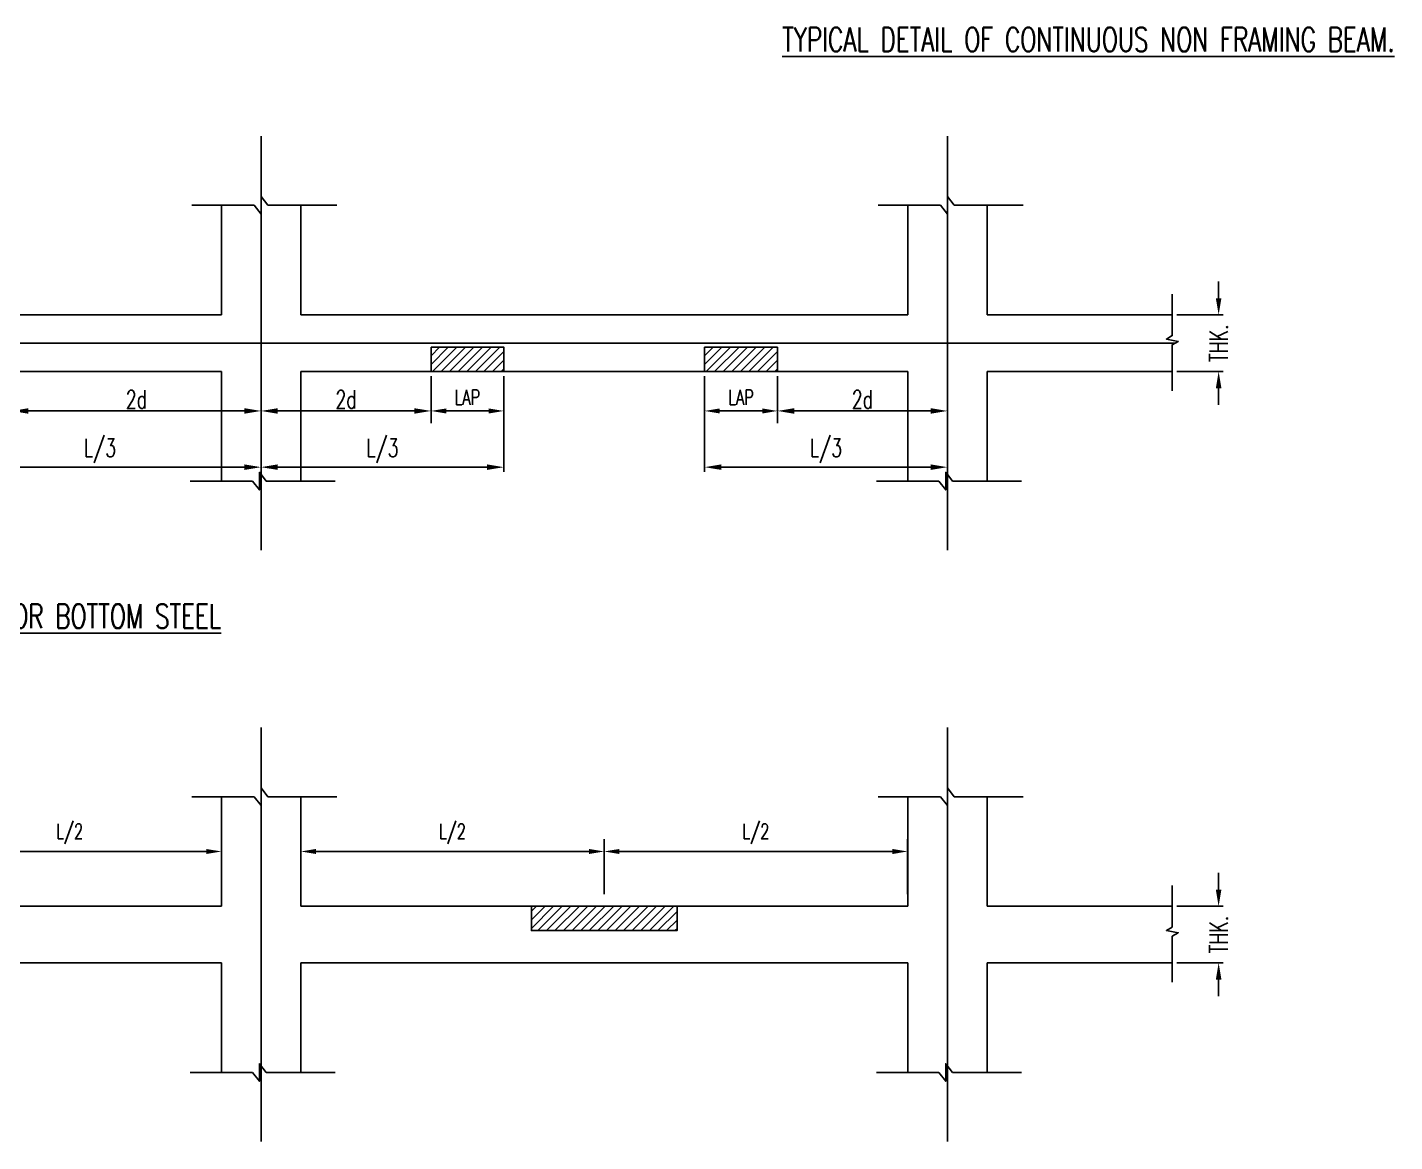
# Model space of a CAD drawing. Extents: x 520771 to 639546, y -254136 to -170582.
# Drawn here: x 545693 to 568222, y -211862 to -193495 of the extents above; entities that cross this region are included whole.
import ezdxf
from ezdxf.enums import TextEntityAlignment as Align

# ---------------------------------------------------------------- set-up
doc = ezdxf.new("R2010")
doc.units = 0
doc.header["$LTSCALE"] = 500
doc.header["$MEASUREMENT"] = 0
doc.linetypes.add('CENTER2', pattern=[1.125, 0.75, -0.125, 0.125, -0.125])
doc.layers.get('DEFPOINTS').update_dxf_attribs({"color": 4})
for name, color, linetype in [('BEAM', 4, 'Continuous'), ('col & circal', 8, 'CENTER2'), ('CUTOUT2', 9, 'Continuous'), ('DIM', 5, 'Continuous'), ('S-DIM-1', 5, 'Continuous')]:
    doc.layers.add(name, color=color, linetype=linetype)
doc.layers.add('HEADING-TXT', color=1, linetype='Continuous', lineweight=25)
doc.styles.add('ROMANS', font='r.shx', dxfattribs={"width": 0.7, "bigfont": 'bigfont.shx'})
doc.dimstyles.new('Copy of INT2TIMES', dxfattribs={"dimtxt": 300, "dimasz": 275, "dimexe": 75, "dimexo": 75, "dimgap": 40, "dimtad": 1, "dimdec": 0, "dimlfac": 0.5, "dimrnd": 5, "dimzin": 0, "dimdsep": 46, "dimtxsty": 'ROMANS', "dimcen": -1, "dimclrd": 5, "dimclre": 5, "dimclrt": 4, "dimadec": 0, "dimazin": 0, "dimtfac": 1, "dimtdec": 0, "dimtix": 1, "dimtofl": 0, "dimtmove": 2, "dimatfit": 3, "dimfxl": 1, "dimtolj": 1, "dimtzin": 0, "dimarcsym": 0})
doc.dimstyles.new('dim100', dxfattribs={"dimtxt": 250, "dimasz": 250, "dimexe": 200, "dimexo": 200, "dimgap": 100, "dimtad": 1, "dimdec": 0, "dimzin": 0, "dimdsep": 46, "dimtxsty": 'ROMANS', "dimcen": 0, "dimclrd": 5, "dimclre": 5, "dimclrt": 4, "dimadec": 0, "dimazin": 0, "dimtfac": 1, "dimtdec": 0, "dimtix": 1, "dimtofl": 0, "dimtmove": 2, "dimatfit": 3, "dimfxl": 1, "dimtolj": 1, "dimtzin": 0, "dimlwd": -1, "dimlwe": -1, "dimarcsym": 0})

# ---------------------------------------------------------------- blocks, each defined once
blk = doc.blocks.new('*D152')
at = {"layer": 'DEFPOINTS', "color": 0, "ltscale": 2, "transparency": 16777216}
for p in [(564558, -198235), (565322, -198235), (564558, -199168)]:
    blk.add_point(p, dxfattribs=at)
at = {"layer": 'DIM', "color": 5, "lineweight": -2, "ltscale": 2, "transparency": 16777216}
for p, q in [((565322, -197960), (565322, -197685)), ((564633, -198235), (565397, -198235)), ((564633, -199168), (565397, -199168)), ((565322, -199443), (565322, -199718))]:
    blk.add_line(p, q, dxfattribs=at)
at = {"layer": 'DIM', "color": 5, "ltscale": 2, "transparency": 16777216}
for points in [[(565276, -197960), (565368, -197960), (565322, -198235)], [(565276, -199443), (565368, -199443), (565322, -199168)]]:
    blk.add_solid(points, dxfattribs=at)
at = {"layer": 'DIM', "color": 4, "ltscale": 2, "transparency": 16777216, "insert": (565322, -198702), "char_height": 300, "attachment_point": 5, "rotation": 90, "style": 'ROMANS'}
blk.add_mtext('\\A1;THK.', dxfattribs=at)
blk = doc.blocks.new('*D153')
at = {"layer": 'DEFPOINTS', "color": 0, "ltscale": 2, "transparency": 16777216}
for p in [(558053, -199168), (560853, -199168), (558053, -199818)]:
    blk.add_point(p, dxfattribs=at)
at = {"layer": 'DIM', "color": 5, "lineweight": -2, "ltscale": 2, "transparency": 16777216}
for p, q in [((558053, -199243), (558053, -199893)), ((560853, -199243), (560853, -199893)), ((560578, -199818), (558328, -199818))]:
    blk.add_line(p, q, dxfattribs=at)
at = {"layer": 'DIM', "color": 5, "ltscale": 2, "transparency": 16777216}
for points in [[(558328, -199773), (558328, -199864), (558053, -199818)], [(560578, -199773), (560578, -199864), (560853, -199818)]]:
    blk.add_solid(points, dxfattribs=at)
at = {"layer": 'DIM', "color": 4, "ltscale": 2, "transparency": 16777216, "insert": (559453, -199628), "char_height": 300, "attachment_point": 5, "style": 'ROMANS'}
blk.add_mtext('\\A1;2d', dxfattribs=at)
blk = doc.blocks.new('*D154')
at = {"layer": 'DEFPOINTS', "color": 0, "transparency": 16777216}
for p in [(556853, -199168), (558053, -199168), (558053, -199818)]:
    blk.add_point(p, dxfattribs=at)
at = {"layer": 'S-DIM-1', "color": 5, "transparency": 16777216}
for p, q in [((556853, -199368), (556853, -200018)), ((558053, -199368), (558053, -200018)), ((557103, -199818), (557803, -199818))]:
    blk.add_line(p, q, dxfattribs=at)
for points in [[(557103, -199777), (557103, -199860), (556853, -199818)], [(557803, -199777), (557803, -199860), (558053, -199818)]]:
    blk.add_solid(points, dxfattribs=at)
at = {"layer": 'S-DIM-1', "color": 4, "transparency": 16777216, "insert": (557453, -199593), "char_height": 250, "attachment_point": 5, "style": 'ROMANS'}
blk.add_mtext('\\A1;LAP', dxfattribs=at)
blk = doc.blocks.new('*D155')
at = {"layer": 'DEFPOINTS', "color": 0, "ltscale": 2, "transparency": 16777216}
for p in [(556853, -199168), (560853, -200095), (556853, -200745)]:
    blk.add_point(p, dxfattribs=at)
at = {"layer": 'DIM', "color": 5, "lineweight": -2, "ltscale": 2, "transparency": 16777216}
for p, q in [((556853, -199243), (556853, -200820)), ((560853, -200170), (560853, -200820)), ((560578, -200745), (557128, -200745))]:
    blk.add_line(p, q, dxfattribs=at)
at = {"layer": 'DIM', "color": 5, "ltscale": 2, "transparency": 16777216}
for points in [[(557128, -200699), (557128, -200790), (556853, -200745)], [(560578, -200699), (560578, -200790), (560853, -200745)]]:
    blk.add_solid(points, dxfattribs=at)
at = {"layer": 'DIM', "color": 4, "ltscale": 2, "transparency": 16777216, "insert": (558853, -200476), "char_height": 300, "attachment_point": 5, "style": 'ROMANS'}
blk.add_mtext('\\A1;L/3', dxfattribs=at)
blk = doc.blocks.new('*D156')
at = {"layer": 'DEFPOINTS', "color": 0, "ltscale": 2, "transparency": 16777216}
for p in [(545435, -199168), (549544, -199168), (545435, -199818)]:
    blk.add_point(p, dxfattribs=at)
at = {"layer": 'DIM', "color": 5, "lineweight": -2, "ltscale": 2, "transparency": 16777216}
for p, q in [((545435, -199243), (545435, -199893)), ((549544, -199243), (549544, -199893)), ((549269, -199818), (545710, -199818))]:
    blk.add_line(p, q, dxfattribs=at)
at = {"layer": 'DIM', "color": 5, "ltscale": 2, "transparency": 16777216}
for points in [[(545710, -199773), (545710, -199864), (545435, -199818)], [(549269, -199773), (549269, -199864), (549544, -199818)]]:
    blk.add_solid(points, dxfattribs=at)
at = {"layer": 'DIM', "color": 4, "ltscale": 2, "transparency": 16777216, "insert": (547490, -199628), "char_height": 300, "attachment_point": 5, "style": 'ROMANS'}
blk.add_mtext('\\A1;2d', dxfattribs=at)
blk = doc.blocks.new('*D158')
at = {"layer": 'DEFPOINTS', "color": 0, "ltscale": 2, "transparency": 16777216}
for p in [(544235, -199168), (549544, -200095), (544235, -200745)]:
    blk.add_point(p, dxfattribs=at)
at = {"layer": 'DIM', "color": 5, "lineweight": -2, "ltscale": 2, "transparency": 16777216}
for p, q in [((544235, -199243), (544235, -200820)), ((549544, -200170), (549544, -200820)), ((549269, -200745), (544510, -200745))]:
    blk.add_line(p, q, dxfattribs=at)
at = {"layer": 'DIM', "color": 5, "ltscale": 2, "transparency": 16777216}
for points in [[(544510, -200699), (544510, -200790), (544235, -200745)], [(549269, -200699), (549269, -200790), (549544, -200745)]]:
    blk.add_solid(points, dxfattribs=at)
at = {"layer": 'DIM', "color": 4, "ltscale": 2, "transparency": 16777216, "insert": (546890, -200476), "char_height": 300, "attachment_point": 5, "style": 'ROMANS'}
blk.add_mtext('\\A1;L/3', dxfattribs=at)
blk = doc.blocks.new('*D168')
at = {"layer": 'DEFPOINTS', "color": 0, "ltscale": 2, "transparency": 16777216}
for p in [(549544, -199168), (552344, -199168), (552344, -199818)]:
    blk.add_point(p, dxfattribs=at)
at = {"layer": 'DIM', "color": 5, "lineweight": -2, "ltscale": 2, "transparency": 16777216}
for p, q in [((549544, -199243), (549544, -199893)), ((552344, -199243), (552344, -199893)), ((549819, -199818), (552069, -199818))]:
    blk.add_line(p, q, dxfattribs=at)
at = {"layer": 'DIM', "color": 5, "ltscale": 2, "transparency": 16777216}
for points in [[(549819, -199773), (549819, -199864), (549544, -199818)], [(552069, -199773), (552069, -199864), (552344, -199818)]]:
    blk.add_solid(points, dxfattribs=at)
at = {"layer": 'DIM', "color": 4, "ltscale": 2, "transparency": 16777216, "insert": (550944, -199628), "char_height": 300, "attachment_point": 5, "style": 'ROMANS'}
blk.add_mtext('\\A1;2d', dxfattribs=at)
blk = doc.blocks.new('*D169')
at = {"layer": 'DEFPOINTS', "color": 0, "transparency": 16777216}
for p in [(552344, -199168), (553544, -199168), (552344, -199818)]:
    blk.add_point(p, dxfattribs=at)
at = {"layer": 'S-DIM-1', "color": 5, "transparency": 16777216}
for p, q in [((552344, -199368), (552344, -200018)), ((553544, -199368), (553544, -200018)), ((553294, -199818), (552594, -199818))]:
    blk.add_line(p, q, dxfattribs=at)
for points in [[(552594, -199777), (552594, -199860), (552344, -199818)], [(553294, -199777), (553294, -199860), (553544, -199818)]]:
    blk.add_solid(points, dxfattribs=at)
at = {"layer": 'S-DIM-1', "color": 4, "transparency": 16777216, "insert": (552944, -199593), "char_height": 250, "attachment_point": 5, "style": 'ROMANS'}
blk.add_mtext('\\A1;LAP', dxfattribs=at)
blk = doc.blocks.new('*D170')
at = {"layer": 'DEFPOINTS', "color": 0, "ltscale": 2, "transparency": 16777216}
for p in [(553544, -199168), (549544, -200095), (553544, -200745)]:
    blk.add_point(p, dxfattribs=at)
at = {"layer": 'DIM', "color": 5, "lineweight": -2, "ltscale": 2, "transparency": 16777216}
for p, q in [((553544, -199243), (553544, -200820)), ((549544, -200170), (549544, -200820)), ((549819, -200745), (553269, -200745))]:
    blk.add_line(p, q, dxfattribs=at)
at = {"layer": 'DIM', "color": 5, "ltscale": 2, "transparency": 16777216}
for points in [[(549819, -200699), (549819, -200790), (549544, -200745)], [(553269, -200699), (553269, -200790), (553544, -200745)]]:
    blk.add_solid(points, dxfattribs=at)
at = {"layer": 'DIM', "color": 4, "ltscale": 2, "transparency": 16777216, "insert": (551544, -200476), "char_height": 300, "attachment_point": 5, "style": 'ROMANS'}
blk.add_mtext('\\A1;L/3', dxfattribs=at)
blk = doc.blocks.new('*D172')
at = {"layer": 'DEFPOINTS', "color": 0, "ltscale": 2, "transparency": 16777216}
for p in [(564558, -207983), (565322, -207983), (564558, -208916)]:
    blk.add_point(p, dxfattribs=at)
at = {"layer": 'DIM', "color": 5, "lineweight": -2, "ltscale": 2, "transparency": 16777216}
for p, q in [((565322, -207708), (565322, -207433)), ((564633, -207983), (565397, -207983)), ((564633, -208916), (565397, -208916)), ((565322, -209191), (565322, -209466))]:
    blk.add_line(p, q, dxfattribs=at)
at = {"layer": 'DIM', "color": 5, "ltscale": 2, "transparency": 16777216}
for points in [[(565276, -207708), (565368, -207708), (565322, -207983)], [(565276, -209191), (565368, -209191), (565322, -208916)]]:
    blk.add_solid(points, dxfattribs=at)
at = {"layer": 'DIM', "color": 4, "ltscale": 2, "transparency": 16777216, "insert": (565322, -208450), "char_height": 300, "attachment_point": 5, "rotation": 90, "style": 'ROMANS'}
blk.add_mtext('\\A1;THK.', dxfattribs=at)
blk = doc.blocks.new('*D177')
at = {"layer": 'DEFPOINTS', "color": 0, "transparency": 16777216}
for p in [(548890, -207079), (543890, -207983), (548890, -207983)]:
    blk.add_point(p, dxfattribs=at)
at = {"layer": 'S-DIM-1', "color": 5, "transparency": 16777216}
for p, q in [((543890, -207783), (543890, -206879)), ((548890, -207783), (548890, -206879)), ((544140, -207079), (548640, -207079))]:
    blk.add_line(p, q, dxfattribs=at)
for points in [[(544140, -207038), (544140, -207121), (543890, -207079)], [(548640, -207038), (548640, -207121), (548890, -207079)]]:
    blk.add_solid(points, dxfattribs=at)
at = {"layer": 'S-DIM-1', "color": 4, "transparency": 16777216, "insert": (546390, -206789), "char_height": 250, "attachment_point": 5, "style": 'ROMANS'}
blk.add_mtext('\\A1;L/2', dxfattribs=at)
blk = doc.blocks.new('*D178')
at = {"layer": 'DEFPOINTS', "color": 0, "transparency": 16777216}
for p in [(555198, -207079), (550198, -207983), (555198, -207983)]:
    blk.add_point(p, dxfattribs=at)
at = {"layer": 'S-DIM-1', "color": 5, "transparency": 16777216}
for p, q in [((550198, -207783), (550198, -206879)), ((555198, -207783), (555198, -206879)), ((550448, -207079), (554948, -207079))]:
    blk.add_line(p, q, dxfattribs=at)
for points in [[(550448, -207038), (550448, -207121), (550198, -207079)], [(554948, -207038), (554948, -207121), (555198, -207079)]]:
    blk.add_solid(points, dxfattribs=at)
at = {"layer": 'S-DIM-1', "color": 4, "transparency": 16777216, "insert": (552698, -206789), "char_height": 250, "attachment_point": 5, "style": 'ROMANS'}
blk.add_mtext('\\A1;L/2', dxfattribs=at)
blk = doc.blocks.new('*D179')
at = {"layer": 'DEFPOINTS', "color": 0, "transparency": 16777216}
for p in [(560198, -207079), (555198, -207983), (560198, -207983)]:
    blk.add_point(p, dxfattribs=at)
at = {"layer": 'S-DIM-1', "color": 5, "transparency": 16777216}
for p, q in [((555198, -207783), (555198, -206879)), ((560198, -207783), (560198, -206879)), ((555448, -207079), (559948, -207079))]:
    blk.add_line(p, q, dxfattribs=at)
for points in [[(555448, -207038), (555448, -207121), (555198, -207079)], [(559948, -207038), (559948, -207121), (560198, -207079)]]:
    blk.add_solid(points, dxfattribs=at)
at = {"layer": 'S-DIM-1', "color": 4, "transparency": 16777216, "insert": (557698, -206789), "char_height": 250, "attachment_point": 5, "style": 'ROMANS'}
blk.add_mtext('\\A1;L/2', dxfattribs=at)

msp = doc.modelspace()

# ---------------------------------------------------------------- hatches: boundary and pattern name
at = {"layer": 'BEAM'}
h = msp.add_hatch(dxfattribs=at)
h.set_pattern_fill('ANSI31', color=253, scale=800, style=0)
h.set_pattern_definition([(45, (-5099412.47, 2068364.51), (-70.7106781, 70.7106781), [])])
h.paths.add_polyline_path([(552344.1, -199168.5), (553544.1, -199168.5), (553544.1, -198767.4), (552344.1, -198767.4)])
h = msp.add_hatch(dxfattribs=at)
h.set_pattern_fill('ANSI31', color=253, scale=800, style=0)
h.set_pattern_definition([(45, (-5094903.71, 2068364.51), (-70.7106781, 70.7106781), [])])
h.paths.add_polyline_path([(556852.8, -199168.5), (558052.8, -199168.5), (558052.8, -198767.4), (556852.8, -198767.4)])
h = msp.add_hatch(dxfattribs=at)
h.set_pattern_fill('ANSI31', color=253, scale=800, style=0)
h.set_pattern_definition([(45, (-5099412.47, 2070706.16), (-70.7106781, 70.7106781), [])])
h.paths.add_polyline_path([(553998.4, -208383.9), (556398.4, -208383.9), (556398.4, -207982.8), (553998.4, -207982.8)])

# ---------------------------------------------------------------- linework, layer by layer
for p, q in [((548889.7, -196428.3), (548889.7, -198234.8)), ((550198.4, -196428.3), (550198.4, -198234.8)), ((560198.4, -196428.3), (560198.4, -198234.8)), ((561507.2, -196428.3), (561507.2, -198234.8)), ((538889.7, -198234.8), (548889.7, -198234.8)), ((538889.7, -198234.8), (548889.7, -198234.8)), ((550198.4, -198234.8), (560198.4, -198234.8)), ((561507.2, -198234.8), (564558.4, -198234.8)), ((538889.7, -199168.5), (548889.7, -199168.5)), ((548889.7, -200975), (548889.7, -199168.5)), ((550198.4, -200975), (550198.4, -199168.5)), ((550198.4, -199168.5), (560198.4, -199168.5)), ((560198.4, -200975), (560198.4, -199168.5)), ((561507.2, -199168.5), (564558.4, -199168.5)), ((561507.2, -200975), (561507.2, -199168.5)), ((548889.7, -206176.2), (548889.7, -207982.8)), ((550198.4, -206176.2), (550198.4, -207982.8)), ((560198.4, -206176.2), (560198.4, -207982.8)), ((561507.2, -206176.2), (561507.2, -207982.8)), ((538889.7, -207982.8), (548889.7, -207982.8)), ((538889.7, -207982.8), (548889.7, -207982.8)), ((550198.4, -207982.8), (560198.4, -207982.8)), ((561507.2, -207982.8), (564558.4, -207982.8)), ((538889.7, -208916.4), (548889.7, -208916.4)), ((548889.7, -210723), (548889.7, -208916.4)), ((550198.4, -210723), (550198.4, -208916.4)), ((550198.4, -208916.4), (560198.4, -208916.4)), ((560198.4, -210723), (560198.4, -208916.4)), ((561507.2, -208916.4), (564558.4, -208916.4)), ((561507.2, -210723), (561507.2, -208916.4))]:
    msp.add_line(p, q, dxfattribs=at)
at = {"layer": 'BEAM', "elevation": 0}
for points in [[(552344.1, -198767.4), (553544.1, -198767.4), (553544.1, -199168.5), (552344.1, -199168.5)], [(556852.8, -198767.4), (558052.8, -198767.4), (558052.8, -199168.5), (556852.8, -199168.5)], [(553998.4, -207982.8), (556398.4, -207982.8), (556398.4, -208383.9), (553998.4, -208383.9)]]:
    msp.add_lwpolyline(points, close=True, dxfattribs=at)
at = {"layer": 'col & circal', "linetype": 'CENTER2', "ltscale": 50}
for p, q in [((549544.1, -202114.3), (549544.1, -195289)), ((560852.8, -202114.3), (560852.8, -195289)), ((549544.1, -211862.3), (549544.1, -205036.9)), ((560852.8, -211862.3), (560852.8, -205036.9))]:
    msp.add_line(p, q, dxfattribs=at)
at = {"layer": 'CUTOUT2', "linetype": 'Continuous', "elevation": 0}
for points in [[(550791.1, -196428.9), (549656.6, -196428.9), (549544.1, -196283.3), (549544.1, -196573.2), (549428.7, -196428.9), (548404.1, -196428.9)], [(562099.8, -196428.9), (560965.3, -196428.9), (560852.8, -196283.3), (560852.8, -196573.2), (560737.5, -196428.9), (559712.9, -196428.9)], [(564558.4, -199484.6), (564558.4, -198728.2), (564655.5, -198672.2), (564462.2, -198634.3), (564558.4, -198576.4), (564558.4, -197893.3)], [(550764.3, -200975), (549629.8, -200975), (549517.3, -200829.4), (549517.3, -201119.3), (549402, -200975), (548377.4, -200975)], [(562073.1, -200975), (560938.6, -200975), (560826.1, -200829.4), (560826.1, -201119.3), (560710.7, -200975), (559686.2, -200975)], [(550791.1, -206176.9), (549656.6, -206176.8), (549544.1, -206031.2), (549544.1, -206321.2), (549428.7, -206176.8), (548404.1, -206176.9)], [(562099.8, -206176.9), (560965.3, -206176.8), (560852.8, -206031.2), (560852.8, -206321.2), (560737.5, -206176.8), (559712.9, -206176.9)], [(564558.4, -209232.5), (564558.4, -208476.2), (564655.5, -208420.1), (564462.2, -208382.2), (564558.4, -208324.3), (564558.4, -207641.2)], [(550764.3, -210723), (549629.8, -210722.9), (549517.3, -210577.3), (549517.3, -210867.3), (549402, -210722.9), (548377.4, -210723)], [(562073.1, -210723), (560938.6, -210722.9), (560826.1, -210577.3), (560826.1, -210867.3), (560710.7, -210722.9), (559686.2, -210723)]]:
    msp.add_lwpolyline(points, dxfattribs=at)
at = {"layer": 'S-DIM-1'}
msp.add_line((564604.5, -198701.7), (526272.2, -198701.7), dxfattribs=at)

# ---------------------------------------------------------------- texts
at = {"layer": 'HEADING-TXT', "color": 6, "style": 'ROMANS', "width": 0.7}
for s, p in [('%%UTYPICAL DETAIL OF CONTINUOUS NON FRAMING BEAM.', (563176.4, -193695.3)), ('%%UTYPICAL DETAILS FOR BOTTOM STEEL', (545438.3, -203200.8))]:
    msp.add_text(s, height=400, dxfattribs=at).set_placement(p, align=Align.MIDDLE_CENTER)

# ---------------------------------------------------------------- dimensions: what is measured, and where the dimension line sits
at = {"layer": 'DIM', "ltscale": 2}
for base, p1, p2, picture, middle in [((565322.1, -198234.8), (564558.4, -199168.5), (564558.4, -198234.8), '*D152', (565322.1, -198701.7)), ((565322.1, -207982.8), (564558.4, -208916.4), (564558.4, -207982.8), '*D172', (565322.1, -208449.6))]:
    dim = msp.add_linear_dim(base=base, p1=p1, p2=p2, angle=90, text='THK.', dimstyle='Copy of INT2TIMES', dxfattribs=at)
    dim.commit()
    dim.dimension.update_dxf_attribs({"geometry": picture, "text_midpoint": middle, "dimtype": 160})
for base, p1, p2, text, picture, middle in [((544235.3, -200744.6), (549544.1, -200094.6), (544235.3, -199168.5), 'L/3', '*D158', (546889.7, -200476)), ((545435.3, -199818.4), (549544.1, -199168.5), (545435.3, -199168.5), '2d', '*D156', (547489.7, -199628.4)), ((556852.8, -200744.6), (560852.8, -200094.6), (556852.8, -199168.5), 'L/3', '*D155', (558852.8, -200476)), ((558052.8, -199818.4), (560852.8, -199168.5), (558052.8, -199168.5), '2d', '*D153', (559452.8, -199628.4))]:
    dim = msp.add_linear_dim(base=base, p1=p1, p2=p2, angle=180, text=text, dimstyle='Copy of INT2TIMES', dxfattribs=at)
    dim.commit()
    dim.dimension.update_dxf_attribs({"geometry": picture, "text_midpoint": middle})
for base, p1, p2, text, picture, middle in [((552344.1, -199818.4), (549544.1, -199168.5), (552344.1, -199168.5), '2d', '*D168', (550944.1, -199628.4)), ((553544.1, -200744.6), (549544.1, -200094.6), (553544.1, -199168.5), 'L/3', '*D170', (551544.1, -200476))]:
    dim = msp.add_linear_dim(base=base, p1=p1, p2=p2, text=text, dimstyle='Copy of INT2TIMES', dxfattribs=at)
    dim.commit()
    dim.dimension.update_dxf_attribs({"geometry": picture, "text_midpoint": middle})
at = {"layer": 'S-DIM-1'}
dim = msp.add_linear_dim(base=(552344.1, -199818.4), p1=(553544.1, -199168.5), p2=(552344.1, -199168.5), angle=180, text='LAP', dimstyle='dim100', override={"dimarcsym": 1}, dxfattribs=at)
dim.commit()
dim.dimension.update_dxf_attribs({"geometry": '*D169', "text_midpoint": (552944.1, -199593.4)})
for base, p1, p2, text, picture, middle in [((558052.8, -199818.4), (556852.8, -199168.5), (558052.8, -199168.5), 'LAP', '*D154', (557452.8, -199593.4)), ((548889.7, -207079.5), (543889.7, -207982.8), (548889.7, -207982.8), 'L/2', '*D177', (546389.7, -206789)), ((555198.4, -207079.5), (550198.4, -207982.8), (555198.4, -207982.8), 'L/2', '*D178', (552698.4, -206789)), ((560198.4, -207079.5), (555198.4, -207982.8), (560198.4, -207982.8), 'L/2', '*D179', (557698.4, -206789))]:
    dim = msp.add_linear_dim(base=base, p1=p1, p2=p2, text=text, dimstyle='dim100', override={"dimarcsym": 1}, dxfattribs=at)
    dim.commit()
    dim.dimension.update_dxf_attribs({"geometry": picture, "text_midpoint": middle})

doc.saveas('drawing.dxf')
